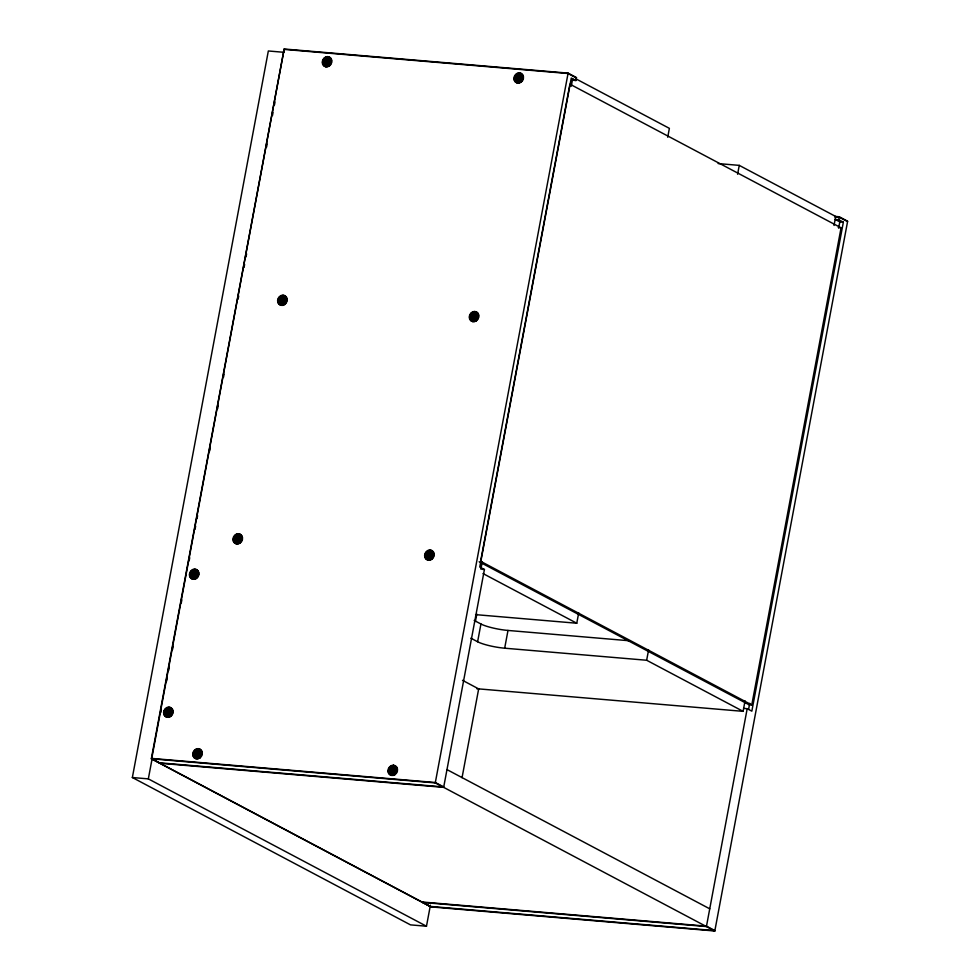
<?xml version="1.0" encoding="UTF-8"?>
<svg xmlns="http://www.w3.org/2000/svg" width="980" height="980" viewBox="0 0 980 980"><rect width="100%" height="100%" fill="white"/><g stroke="black" fill="none" stroke-linecap="round" stroke-linejoin="round"><path stroke-width="1.47" d="M430.416 905.165L426.471 926.223L410.498 924.875L132.361 777.52L268.336 50.972L284.298 52.332M834.691 216.384L839.248 216.764L847.639 221.211L714.8 931L430.857 906.88L151.324 758.789L284.163 49L568.106 73.12L576.485 77.567L575.934 80.519L572.381 80.213M284.163 49L151.679 758.814L431.212 906.904L422.833 902.47M426.471 926.223L148.335 778.88L152.28 757.81M160.72 712.693L161.284 709.679M166.637 681.1L167.2 678.087M168.609 670.565L169.16 667.564M172.541 649.507L173.105 646.506M181.275 602.884L181.839 599.87M189.152 560.756L189.716 557.755M195.069 529.176L195.632 526.162M197.041 518.641L197.593 515.639M209.708 450.947L210.271 447.946M217.585 408.832L218.148 405.818M223.501 377.239L224.065 374.238M238.14 299.023L238.704 296.009M244.045 267.43L244.608 264.429M246.017 256.907L246.58 253.894M266.572 147.098L267.136 144.085M272.477 115.505L273.04 112.492M274.449 104.97L275.013 101.969M170.177 709.348L169.638 708.246A4.177 3.577 -62.1 0 0 168.18 708.124L169.221 710.782A1.274 1.09 -62.1 0 1 167.874 711.921L164.75 711.039A4.177 3.577 -62.1 0 0 164.456 712.656L166.184 712.803A1.274 1.09 -62.1 0 1 167.053 714.126L166.698 716.049A4.177 3.577 -62.1 0 0 168.156 716.172L168.291 716.111M166.478 711.186A1.274 1.09 -62.1 0 0 167.825 710.047L168.18 708.124M194.077 578.114L193.979 578.151A4.177 3.577 -62.1 0 1 192.521 578.029L192.889 576.118A1.274 1.09 -62.1 0 0 192.007 574.782L190.279 574.635A4.177 3.577 -62.1 0 1 190.586 573.018L193.709 573.913A1.274 1.09 -62.1 0 0 195.044 572.773L194.003 570.115A4.177 3.577 -62.1 0 1 195.461 570.238L196 571.328M192.313 573.165A1.274 1.09 -62.1 0 0 193.648 572.026L194.003 570.115M168.156 716.172L168.511 714.249A1.274 1.09 -62.1 0 1 169.846 713.109L171.586 713.256A4.177 3.577 -62.1 0 0 171.88 711.639L170.153 711.492A1.274 1.09 -62.1 0 1 169.271 710.169L169.638 708.246M193.979 578.151L194.346 576.24A1.274 1.09 -62.1 0 1 195.682 575.101L197.409 575.248A4.177 3.577 -62.1 0 0 197.715 573.631L195.988 573.484A1.274 1.09 -62.1 0 1 195.106 572.149L195.461 570.238M167.372 715.731L168.45 714.861A1.274 1.09 -62.1 0 0 167.58 713.538L167.225 713.514A2.646 2.266 -62.1 0 1 167.531 711.897L167.874 711.921M194.555 577.367A2.646 2.266 -62.1 0 1 194.212 577.245L194.285 576.852A1.274 1.09 -62.1 0 0 193.403 575.529L192.007 574.782M160.071 763.261L151.753 758.422L435.341 782.518L443.732 786.952L160.144 762.869M198.487 755.85A1.482 1.262 -62.1 0 1 197.507 754.122A1.482 1.262 -62.1 0 1 199.344 753.081L201.071 753.179A4.177 3.577 -62.1 0 1 200.765 754.796L199.038 754.649A1.274 1.09 -62.1 0 0 197.703 755.788L197.335 757.712A4.177 3.577 -62.1 0 1 195.878 757.589L196.245 755.666A1.274 1.09 -62.1 0 0 195.363 754.343L193.636 754.196A4.177 3.577 -62.1 0 1 193.942 752.579L197.066 753.461A1.274 1.09 -62.1 0 0 198.401 752.322L197.36 749.663A4.177 3.577 -62.1 0 1 198.818 749.786L199.406 750.974L198.291 748.659M195.669 752.726A1.274 1.09 -62.1 0 0 197.005 751.587L197.36 749.663M238.507 533.745L239.659 536.085L239.034 534.884A4.177 3.577 -62.1 0 0 237.589 534.749L238.618 537.42A1.274 1.09 -62.1 0 1 237.282 538.547L234.159 537.665A4.177 3.577 -62.1 0 0 233.853 539.282L235.58 539.429A1.274 1.09 -62.1 0 1 236.462 540.752L236.107 542.675A4.177 3.577 -62.1 0 0 237.552 542.798L237.687 542.736M235.886 537.812A1.274 1.09 -62.1 0 0 237.221 536.673L237.589 534.749M282.84 303.935L282.203 304.229A4.177 3.577 -62.1 0 1 280.746 304.106L281.113 302.183A1.274 1.09 -62.1 0 0 280.231 300.86L278.504 300.713A4.177 3.577 -62.1 0 1 278.81 299.096L281.934 299.99A1.274 1.09 -62.1 0 0 283.269 298.851L282.228 296.193A4.177 3.577 -62.1 0 1 283.686 296.315L284.225 297.406M280.537 299.243A1.274 1.09 -62.1 0 0 281.873 298.104L282.228 296.193M327.32 58.518L327.92 60.282A1.274 1.09 -62.1 0 1 326.573 61.422L323.449 60.527A4.177 3.577 -62.1 0 0 323.143 62.144L324.882 62.291A1.274 1.09 -62.1 0 1 325.752 63.614L325.397 65.538A4.177 3.577 -62.1 0 0 326.855 65.66L327.871 65.966M325.176 60.674A1.274 1.09 -62.1 0 0 326.524 59.535L326.879 57.624A4.177 3.577 -62.1 0 1 328.337 57.747L328.876 58.837M199.834 755.09A1.482 1.262 -62.1 0 0 199.344 753.081A1.274 1.09 -62.1 0 1 198.462 751.709L198.818 749.786M237.552 542.798L237.92 540.874A1.274 1.09 -62.1 0 1 239.255 539.735L240.982 539.882A4.177 3.577 -62.1 0 0 241.288 538.265L239.561 538.13A1.274 1.09 -62.1 0 1 238.679 536.795L239.034 534.884M282.203 304.229L282.559 302.305A1.274 1.09 -62.1 0 1 283.906 301.179L285.633 301.326A4.177 3.577 -62.1 0 0 285.927 299.709L284.2 299.562A1.482 1.262 -62.1 0 0 282.411 300.554A1.482 1.262 -62.1 0 0 283.073 302.318M284.837 301.313A1.482 1.262 -62.1 0 0 284.127 299.574A1.274 1.09 -62.1 0 1 283.33 298.226L283.686 296.315M326.855 65.66L327.21 63.749A1.274 1.09 -62.1 0 1 328.545 62.61L330.272 62.757A4.177 3.577 -62.1 0 0 330.579 61.14L328.851 60.993A1.274 1.09 -62.1 0 1 327.969 59.658L328.337 57.747M196.233 757.418L197.642 756.401A1.274 1.09 -62.1 0 0 196.76 755.078L196.404 755.053A2.646 2.266 -62.1 0 1 196.711 753.436L197.066 753.461M236.658 542.418L237.858 541.499A1.274 1.09 -62.1 0 0 236.976 540.164L235.58 539.429M282.779 303.445A2.646 2.266 -62.1 0 1 282.436 303.322L282.51 302.93A1.274 1.09 -62.1 0 0 281.628 301.607L280.807 301.424M326.916 64.827L327.149 64.362A1.274 1.09 -62.1 0 0 326.279 63.039L323.143 62.144M200.949 755.029A2.646 2.266 -62.1 0 0 201.096 753.804L200.741 753.767A1.274 1.09 -62.1 0 1 199.859 752.444L199.932 752.052M430 557.13A1.482 1.262 -62.1 0 1 429.448 555.329A1.482 1.262 -62.1 0 1 431.176 554.423L432.952 554.558A4.177 3.577 -62.1 0 1 432.646 556.174L430.918 556.028A1.274 1.09 -62.1 0 0 429.583 557.154L429.216 559.078A4.177 3.577 -62.1 0 1 427.77 558.955L428.125 557.032A1.274 1.09 -62.1 0 0 427.243 555.709L425.516 555.562A4.177 3.577 -62.1 0 1 425.822 553.945L428.946 554.839A1.274 1.09 -62.1 0 0 430.281 553.7L430.355 553.308A2.646 2.266 -62.1 0 1 430.735 553.235M427.55 554.092A1.274 1.09 -62.1 0 0 428.885 552.953L429.252 551.042A4.177 3.577 -62.1 0 1 430.698 551.164L431.237 552.255M474.896 314.507L474.933 315.131A1.274 1.09 -62.1 0 1 473.597 316.271L470.461 315.376A4.177 3.577 -62.1 0 0 470.167 316.993L471.895 317.14A1.274 1.09 -62.1 0 1 472.764 318.463L472.409 320.387A4.177 3.577 -62.1 0 0 473.867 320.509L474.222 318.598A1.274 1.09 -62.1 0 1 475.57 317.459L477.297 317.606A4.177 3.577 -62.1 0 0 477.591 315.989L475.863 315.842A1.482 1.262 -62.1 0 0 474.1 316.76A1.482 1.262 -62.1 0 0 474.822 318.635M472.189 315.523A1.274 1.09 -62.1 0 0 473.536 314.384L473.891 312.473A4.177 3.577 -62.1 0 1 475.349 312.596L475.888 313.686M518.824 81.806L518.518 81.94A4.177 3.577 -62.1 0 1 517.06 81.818L517.416 79.907A1.274 1.09 -62.1 0 0 516.534 78.572L514.806 78.424A4.177 3.577 -62.1 0 1 515.113 76.808L518.236 77.702A1.274 1.09 -62.1 0 0 519.584 76.562L519.167 75.178M516.84 76.955A1.274 1.09 -62.1 0 0 518.175 75.815L518.543 73.904A4.177 3.577 -62.1 0 1 520 74.027L519.633 75.938A1.274 1.09 -62.1 0 0 520.515 77.273L522.242 77.42A4.177 3.577 -62.1 0 1 521.936 79.037L520.209 78.89A1.274 1.09 -62.1 0 0 518.873 80.029L518.518 81.94M431.849 556.162A1.482 1.262 -62.1 0 0 431.176 554.423A1.274 1.09 -62.1 0 1 430.343 553.075L430.698 551.164M475.349 312.596L474.994 314.507A1.274 1.09 -62.1 0 0 475.863 315.842A1.482 1.262 -62.1 0 1 476.305 317.986A1.482 1.262 -62.1 0 1 476.733 317.52M392.637 774.249L392.551 774.286A4.177 3.577 -62.1 0 1 391.094 774.163L391.449 772.252A1.274 1.09 -62.1 0 0 390.579 770.917L388.852 770.77A4.177 3.577 -62.1 0 1 389.146 769.153L392.27 770.047A1.274 1.09 -62.1 0 0 393.617 768.908L392.613 766.311L392.221 768.161A1.274 1.09 -62.1 0 1 390.873 769.3M392.551 774.286L392.907 772.375A1.274 1.09 -62.1 0 1 394.254 771.236L395.981 771.383A4.177 3.577 -62.1 0 0 396.275 769.766L394.548 769.619A1.274 1.09 -62.1 0 1 393.678 768.283L394.034 766.372A4.177 3.577 -62.1 0 0 392.576 766.25M396.386 771.334A3.565 3.05 -62.1 0 1 396.202 771.823A2.646 2.266 -62.1 0 0 396.3 770.39L395.945 770.354A1.274 1.09 -62.1 0 1 395.075 769.031L395.148 768.639M714.8 931L435.267 782.91L568.106 73.12M480.874 569.184L482.283 561.663M571.254 86.24L572.663 78.743M575.934 80.519L571.279 78.057L479.771 567.016L484.426 569.49L443.658 787.357L159.716 763.236M475.398 621.504L476.807 613.995M745.045 700.872L743.085 711.345L646.653 660.251L504.676 648.197A20.384 3.614 10.6 0 1 477.615 641.753L480.935 624.003L474.185 620.438M462.046 777.679L478.669 688.891L462.499 680.316M504.676 648.197L507.995 630.446L630.336 640.846M475.57 614.632L576.767 623.231L578.702 612.88M667.723 137.225L669.377 128.356L575.615 78.682M646.653 660.251L648.589 649.899M737.597 174.244L739.263 165.375L718.12 163.574M834.017 225.449L835.707 216.47L739.263 165.375M743.636 708.393L747.189 708.687L706.421 926.553L422.478 902.433M747.189 708.687L751.844 711.162L843.351 222.191L838.696 219.728L839.248 216.764M748.585 709.348L749.712 703.334M838.684 227.911L839.811 221.897L835.144 219.422L838.696 219.728M751.783 704.939L841.073 227.801L569.919 84.158L480.629 561.295L751.783 704.939L748.941 704.694L479.147 561.76M327.026 65.513L325.924 66.665M282.142 304.511L281.272 305.233M518.457 82.222L517.587 82.945M474.884 320.815L474.038 320.362L472.936 321.514M325.593 62.708L323.755 64.276L326.989 63.455L324.882 62.291M328.141 60.564L329.966 58.996L329.537 61.299M517.244 79L515.419 80.556L518.653 79.748L516.534 78.572M517.942 80.323L518.653 79.735M521.887 76.979L521.188 77.579L521.887 76.93M280.942 301.276L279.104 302.845L282.338 302.024L280.231 300.86M284.886 299.868L285.584 299.268M472.605 317.557L470.768 319.125L474.002 318.316L471.895 317.14M473.303 318.892L474.002 318.304M477.248 315.548L476.55 316.148L476.978 313.845L475.153 315.413L477.615 316.613A2.646 2.266 -62.1 0 1 477.407 318.035M238.851 537.702L240.676 536.134L240.811 536.979M240.933 537.849L240.247 538.449L238.838 537.702M166.894 713.22L165.057 714.788L168.291 713.955L166.184 712.803M194.248 756.327L196.086 754.759L194.248 756.327L197.482 755.507L195.363 754.343M200.741 753.767L198.621 752.603L200.459 751.048L200.03 753.351M198.634 752.615L200.459 751.048M432.596 554.129L431.911 554.729L430.502 553.982L432.339 552.414L432.499 553.394M391.29 771.346L389.464 772.914L392.686 772.093L390.579 770.917M395.234 769.937L395.675 767.634L393.838 769.19L395.945 770.354M329.55 64.337L328.9 64.717L327.7 62.892M284.911 302.906L284.249 303.286L283.061 301.46M476.574 319.186L475.913 319.566L474.724 317.74M196.686 576.828L196.037 577.208L194.824 575.395M431.923 557.755L431.274 558.135L430.061 556.322M170.202 715.229L170.851 714.837M395.259 772.963L394.597 773.342L393.397 771.53M327.026 64.778L327.075 64.754A2.646 2.266 -62.1 0 0 327.786 64.95M518.739 81.034L517.942 81.413M237.736 541.916L237.785 541.891A2.646 2.266 -62.1 0 0 238.679 542.087M282.326 303.371L281.26 303.874M194.101 577.293L192.925 577.857M473.23 320.007L474.1 319.603A2.646 2.266 -62.1 0 0 474.798 319.799M393.372 773.918L392.772 774.188M428.505 558.612L429.448 558.171A2.646 2.266 -62.1 0 0 429.791 558.294M519.033 81.708L518.947 81.744A3.565 3.05 -62.1 0 1 516.644 80.556M237.993 542.601L237.785 542.7A3.565 3.05 -62.1 0 1 235.47 540.997M197.519 757.626L197.605 757.589A3.565 3.05 -62.1 0 1 195.143 753.473A3.565 3.05 -62.1 0 1 199.454 750.803M391.228 774.102L392.784 773.379A2.646 2.266 -62.1 0 0 393.482 773.575M198.217 574.795L198.524 574.513M172.321 712.815L172.688 712.534M284.445 49.429L568.033 73.512L576.412 77.959M323.449 60.527L326.573 61.422M328.129 60.552L330.603 61.765A2.646 2.266 -62.1 0 1 330.382 63.186A3.565 3.05 -62.1 0 0 330.75 62.45M515.113 76.808L518.236 77.702M521.777 76.244L521.63 75.276L519.792 76.844L522.266 78.045A2.646 2.266 -62.1 0 1 522.23 78.853M516.913 79.074L517.93 79.319A1.274 1.09 -62.1 0 1 518.812 80.642L517.416 79.907M520.564 80.997L519.363 79.172L520.76 79.919A1.274 1.09 -62.1 0 1 521.605 79.625L521.96 79.662M834.605 216.776L839.174 217.168L847.565 221.603M839.811 221.897L843.351 222.191M838.231 227.556L841.073 227.801M278.81 299.096L281.934 299.99M470.461 315.376L473.597 316.271M470.167 316.993L473.291 317.888A1.274 1.09 -62.1 0 1 474.173 319.211L472.764 318.463M234.159 537.665L237.282 538.547M425.822 553.945L428.946 554.839M235.641 539.833L236.976 540.164M427.721 556.248L428.64 556.456A1.274 1.09 -62.1 0 1 429.522 557.779L428.125 557.032M482.062 569.282L484.426 569.49M190.586 573.018L193.709 573.913M190.279 574.635L193.403 575.529M476.746 688.72L743.085 711.345M171.39 710.329L171.267 709.495L169.442 711.064L171.904 712.264A2.646 2.266 -62.1 0 1 171.598 713.881L171.255 713.857A1.274 1.09 -62.1 0 0 170.716 713.942M392.27 770.047L391.927 770.011A2.646 2.266 -62.1 0 0 391.62 771.628L391.976 771.664A1.274 1.09 -62.1 0 1 392.845 772.987L391.449 772.252M151.324 758.789L435.267 782.91M132.361 777.52L148.335 778.88M422.907 902.078L706.494 926.161L714.873 930.608L431.286 906.512M517.795 77.641L517.881 77.665A2.646 2.266 -62.1 0 0 517.587 79.282L517.587 79.282M391.829 769.986L389.146 769.153M391.535 771.603L388.852 770.77M516.264 78.878L514.806 78.424M278.504 300.713L280.611 301.362M427.415 556.15L425.516 555.562M235.2 539.698L233.853 539.282M166.955 711.713L164.75 711.039M166.649 713.33L164.456 712.656M196.147 753.253L193.942 752.579M195.841 754.87L193.636 754.196M518.175 75.815L519.584 76.562M521.85 78.204L522.732 78.669M520.209 78.89L521.605 79.625M326.524 59.535L327.92 60.282M330.187 61.924L330.774 62.23A1.482 1.262 -62.1 0 0 330.395 62.242M328.545 62.61L329.942 63.345M325.752 63.614L327.149 64.362M473.536 314.384L474.933 315.131M475.57 317.459L476.966 318.194M283.33 298.226L284.727 298.974M281.873 298.104L283.269 298.851M281.113 302.183L282.51 302.93M483.005 573.557L576.767 623.231M430.171 550.025L430.685 552.034A3.565 3.05 -62.1 0 0 426.863 556.101M428.885 552.953L430.281 553.7M430.894 554.374L432.646 555.293M429.791 554.545L427.194 551.985L429.791 554.545M425.908 554.778L427.942 555.856M427.243 555.709L428.64 556.456M470.866 638.176L477.615 641.753M237.221 536.673L238.618 537.42M239.23 538.094L241.57 539.318A1.482 1.262 -62.1 0 0 240.063 540.446M239.255 539.735L240.651 540.482M234.245 538.498L236.278 539.576M236.462 540.752L237.858 541.499M194.689 570.434L195.559 570.899M193.648 572.026L195.044 572.773M195.988 573.484L197.384 574.219A1.274 1.09 -62.1 0 1 196.502 572.896M196.674 574.978L197.433 575.628M195.682 575.101L197.078 575.836M192.889 576.118L194.285 576.852M446.978 769.606L709.74 908.815M393.507 765.245L394.438 767.463M393.678 768.283L395.075 769.031M392.221 768.161L393.617 768.908M394.23 769.582L396.41 770.733M389.232 769.986L390.983 770.905M168.854 708.454L170.018 709.067A3.565 3.05 -62.1 0 0 167.09 710.071M167.825 710.047L169.221 710.782M168.732 711.627L166.135 709.067L168.732 711.627L168.266 710.941M170.851 712.999L171.574 713.379M169.846 713.109L171.255 713.857M167.053 714.126L168.45 714.861M198.462 751.709L199.859 752.444M197.005 751.587L198.401 752.322M199.014 752.995L201.059 754.073M197.911 753.167L195.314 750.607M194.028 753.399L197.519 755.249M196.245 755.666L197.642 756.401M281.652 298.41L282.779 299.696L280.182 297.124L281.223 298.03M280.182 297.136L282.326 298.998M195.302 750.619L197.911 753.179M238.41 540.041L239.598 541.854M198.181 754.943L199.381 756.768M169.001 713.403L170.202 715.229M473.891 312.473L474.259 313.208M326.879 57.624L327.296 58.469M429.277 551.103L430.171 552.916M394.034 766.372L394.573 767.463M474.969 314.666L475.006 314.739A2.646 2.266 -62.1 0 1 475.753 314.666M327.957 59.817L327.994 59.89A2.646 2.266 -62.1 0 1 328.741 59.817M283.306 298.386L283.343 298.459A2.646 2.266 -62.1 0 1 284.629 298.508M285.474 298.533L285.315 297.565L283.49 299.133L285.609 300.296A1.274 1.09 -62.1 0 1 284.702 299.353M197.25 572.455L197.103 571.487L195.265 573.055L196.662 573.79L197.299 572.786M171.5 710.978L170.839 711.811A3.822 3.271 -62.1 0 0 169.944 713.06M475.949 316.944A3.822 3.271 -62.1 0 1 476.672 316.148M283.882 301.362A3.822 3.271 -62.1 0 1 284.139 300.885M430.894 556.211A3.822 3.271 -62.1 0 1 431.151 555.734M239.488 539.453A3.822 3.271 -62.1 0 1 239.978 538.804M328.778 62.316A3.822 3.271 -62.1 0 1 329.28 61.667M195.914 574.807A3.822 3.271 -62.1 0 1 196.796 573.79M394.634 770.721A3.822 3.271 -62.1 0 1 395.357 769.925M199.418 754.135A3.822 3.271 -62.1 0 1 200.153 753.338M507.995 630.446A20.384 3.614 10.6 0 1 480.935 624.003M477.236 314.519A3.565 3.05 -62.1 0 1 477.738 315.572M477.762 317.3A3.565 3.05 -62.1 0 1 477.53 318.047M474.724 320.338A3.565 3.05 -62.1 0 1 471.552 316.773A3.565 3.05 -62.1 0 1 475.778 313.539M472.936 317.851A2.646 2.266 -62.1 0 1 473.242 316.234M477.26 316.577A1.274 1.09 -62.1 0 1 476.39 315.254M475.521 317.042A3.565 3.05 -62.1 0 1 476.733 315.793M282.828 304.082A3.565 3.05 -62.1 0 1 280.611 303.2M279.851 301.252A3.565 3.05 -62.1 0 1 280.868 298.41M281.848 297.614A3.565 3.05 -62.1 0 1 283.661 297.185M281.272 301.571A2.646 2.266 -62.1 0 1 281.579 299.954M285.009 301.313A1.482 1.262 -62.1 0 1 285.658 300.836M283.722 300.983A3.565 3.05 -62.1 0 1 283.992 300.542M429.62 558.943A3.565 3.05 -62.1 0 1 427.782 558.22M432.621 555.146A1.274 1.09 -62.1 0 1 431.727 554.202M428.285 556.42A2.646 2.266 -62.1 0 1 428.591 554.803M432.021 556.162A1.482 1.262 -62.1 0 1 432.67 555.685M430.747 555.832A3.565 3.05 -62.1 0 1 431.004 555.391M241.362 537.628A3.565 3.05 -62.1 0 1 241.105 540.568M235.2 539.563A3.565 3.05 -62.1 0 1 235.764 537.616M236.584 536.611A3.565 3.05 -62.1 0 1 239.684 535.889M240.076 537.542A1.274 1.09 -62.1 0 0 240.958 538.865L241.313 538.89A2.646 2.266 -62.1 0 1 241.007 540.507M236.633 540.139A2.646 2.266 -62.1 0 1 236.927 538.522M238.691 537.028A2.646 2.266 -62.1 0 1 239.635 536.979M238.606 540.936A1.482 1.262 -62.1 0 1 237.797 539.049A1.482 1.262 -62.1 0 1 239.757 538.265A1.482 1.262 -62.1 0 1 239.855 540.433M239.083 539.539A3.565 3.05 -62.1 0 1 239.843 538.535M522.389 77.004A3.565 3.05 -62.1 0 1 522.34 78.988M516.166 78.963A3.565 3.05 -62.1 0 1 520.417 74.97M521.911 78.008A1.274 1.09 -62.1 0 1 521.005 76.967M519.841 80.091A1.482 1.262 -62.1 0 1 518.714 78.265A1.482 1.262 -62.1 0 1 520.833 77.506A1.482 1.262 -62.1 0 1 520.503 79.858M520.956 79.895A1.482 1.262 -62.1 0 1 522.793 78.522M519.927 78.915A3.565 3.05 -62.1 0 1 520.307 78.253M330.223 59.67A3.565 3.05 -62.1 0 1 330.726 60.723M327.712 65.489A3.565 3.05 -62.1 0 1 324.539 61.924A3.565 3.05 -62.1 0 1 328.753 58.69M325.924 63.002A2.646 2.266 -62.1 0 1 326.23 61.385M330.248 61.728A1.274 1.09 -62.1 0 1 329.366 60.405M327.81 63.786A1.482 1.262 -62.1 0 1 327.099 61.887A1.482 1.262 -62.1 0 1 329.023 61.115A1.482 1.262 -62.1 0 1 329.219 63.222M329.39 63.21A1.482 1.262 -62.1 0 1 329.795 62.598M328.496 62.193A3.565 3.05 -62.1 0 1 329.133 61.409M395.92 768.295A3.565 3.05 -62.1 0 1 396.422 769.349M393.409 774.114A3.565 3.05 -62.1 0 1 390.236 770.55A3.565 3.05 -62.1 0 1 394.462 767.316M393.691 768.516A2.646 2.266 -62.1 0 1 394.438 768.442M393.507 772.412A1.482 1.262 -62.1 0 1 392.784 770.537A1.482 1.262 -62.1 0 1 394.671 769.717A1.482 1.262 -62.1 0 1 394.977 771.762M395.136 771.738A1.482 1.262 -62.1 0 1 395.418 771.297M394.205 770.819A3.565 3.05 -62.1 0 1 395.418 769.57M200.949 752.101A3.565 3.05 -62.1 0 1 201.096 754.992M198.462 757.001A2.646 2.266 -62.1 0 1 197.568 756.793M198.475 751.93A2.646 2.266 -62.1 0 1 199.418 751.88M199.969 755.053A1.482 1.262 -62.1 0 1 200.435 754.502M198.56 755.151A3.565 3.05 -62.1 0 1 200.41 752.861M194.493 578.016A3.565 3.05 -62.1 0 1 192.631 577.367M191.713 575.787A3.565 3.05 -62.1 0 1 195.559 571.12M193.048 575.493A2.646 2.266 -62.1 0 1 193.354 573.876M195.118 572.381A2.646 2.266 -62.1 0 1 195.498 572.308M194.493 576.032A1.482 1.262 -62.1 0 1 194.444 574.023A1.482 1.262 -62.1 0 1 196.319 573.729A1.482 1.262 -62.1 0 1 196.319 575.75M196.49 575.799A1.482 1.262 -62.1 0 1 197.433 574.758M195.632 574.684A3.565 3.05 -62.1 0 1 197.482 573.104M172.014 713.085A3.565 3.05 -62.1 0 1 171.757 713.82M167.776 715.914A3.565 3.05 -62.1 0 1 166.024 714.261M165.804 713.06A3.565 3.05 -62.1 0 1 166.294 711.088M169.087 715.449A2.646 2.266 -62.1 0 1 168.376 715.253M169.295 710.39A2.646 2.266 -62.1 0 1 170.042 710.329M171.549 712.24A1.274 1.09 -62.1 0 1 170.655 711.002M169.062 714.273A1.482 1.262 -62.1 0 1 168.462 712.276A1.482 1.262 -62.1 0 1 170.459 711.725A1.482 1.262 -62.1 0 1 170.349 713.918M170.63 713.906A1.482 1.262 -62.1 0 1 171.978 712.693M169.675 712.913A3.565 3.05 -62.1 0 1 171.88 711.039M192.717 575.211L190.892 576.767L194.114 575.946L192.717 575.211M236.303 539.858L234.465 541.426L237.699 540.593L236.303 539.858M427.966 556.138L426.129 557.706L429.363 556.873L427.966 556.138M519.094 77.395L516.497 74.835L519.094 77.408M327.43 61.115L324.833 58.555L327.43 61.128M474.455 315.964L471.846 313.404L474.443 315.977M238.14 538.253L235.531 535.705L238.128 538.265M194.555 573.619L191.958 571.058L194.555 573.619M393.127 769.753L390.53 767.193L393.115 769.753M475.325 319.615A3.822 3.271 -62.1 0 0 475.815 313.196A3.822 3.271 -62.1 0 0 470.498 316.663A3.822 3.271 -62.1 0 0 475.325 319.615M283.661 303.335A3.822 3.271 -62.1 0 0 284.151 296.916A3.822 3.271 -62.1 0 0 278.835 300.382A3.822 3.271 -62.1 0 0 283.661 303.335M430.685 558.184A3.822 3.271 -62.1 0 0 431.176 551.765A3.822 3.271 -62.1 0 0 425.847 555.231A3.822 3.271 -62.1 0 0 430.685 558.184M239.022 541.903A3.822 3.271 -62.1 0 0 239.512 535.484A3.822 3.271 -62.1 0 0 234.183 538.951A3.822 3.271 -62.1 0 0 239.022 541.903M519.976 81.046A3.822 3.271 -62.1 0 0 520.466 74.627A3.822 3.271 -62.1 0 0 515.137 78.094A3.822 3.271 -62.1 0 0 519.976 81.046M328.312 64.766A3.822 3.271 -62.1 0 0 328.802 58.347A3.822 3.271 -62.1 0 0 323.474 61.814A3.822 3.271 -62.1 0 0 328.312 64.766M195.559 577.183A3.822 3.271 -62.1 0 0 195.829 570.777A3.822 3.271 -62.1 0 0 190.598 574.439A3.822 3.271 -62.1 0 0 195.559 577.183M169.724 715.192A3.822 3.271 -62.1 0 0 170.006 708.797A3.822 3.271 -62.1 0 0 164.775 712.448A3.822 3.271 -62.1 0 0 169.724 715.192M394.009 773.392A3.822 3.271 -62.1 0 0 394.499 766.973A3.822 3.271 -62.1 0 0 389.17 770.439A3.822 3.271 -62.1 0 0 394.009 773.392M198.805 756.805A3.822 3.271 -62.1 0 0 199.295 750.398A3.822 3.271 -62.1 0 0 193.967 753.853A3.822 3.271 -62.1 0 0 198.805 756.805M476.403 320.815A5.194 4.447 -62.1 0 0 476.721 312.106A5.194 4.447 -62.1 0 0 469.628 317.14A5.194 4.447 -62.1 0 0 476.403 320.815M476.035 320.607A5.194 4.447 -62.1 0 0 476.341 311.91A5.194 4.447 -62.1 0 0 469.261 316.944A5.194 4.447 -62.1 0 0 476.035 320.607M284.751 304.523A5.194 4.447 -62.1 0 0 285.058 295.825A5.194 4.447 -62.1 0 0 277.977 300.86A5.194 4.447 -62.1 0 0 284.751 304.523M284.372 304.327A5.194 4.447 -62.1 0 0 284.678 295.629A5.194 4.447 -62.1 0 0 277.597 300.664A5.194 4.447 -62.1 0 0 284.372 304.327M431.764 559.372A5.194 4.447 -62.1 0 0 432.07 550.674A5.194 4.447 -62.1 0 0 424.989 555.709A5.194 4.447 -62.1 0 0 431.764 559.372M431.384 559.176A5.194 4.447 -62.1 0 0 431.69 550.478A5.194 4.447 -62.1 0 0 424.61 555.513A5.194 4.447 -62.1 0 0 431.384 559.176M240.1 543.091A5.194 4.447 -62.1 0 0 240.406 534.394A5.194 4.447 -62.1 0 0 233.326 539.429A5.194 4.447 -62.1 0 0 240.1 543.091M239.733 542.896A5.194 4.447 -62.1 0 0 240.039 534.198A5.194 4.447 -62.1 0 0 232.946 539.233A5.194 4.447 -62.1 0 0 239.733 542.896M521.054 82.247A5.194 4.447 -62.1 0 0 521.36 73.549A5.194 4.447 -62.1 0 0 514.279 78.572A5.194 4.447 -62.1 0 0 521.054 82.247M520.686 82.038A5.194 4.447 -62.1 0 0 520.993 73.341A5.194 4.447 -62.1 0 0 513.912 78.376A5.194 4.447 -62.1 0 0 520.686 82.038M329.39 65.966A5.194 4.447 -62.1 0 0 329.697 57.257A5.194 4.447 -62.1 0 0 322.616 62.291A5.194 4.447 -62.1 0 0 329.39 65.966M329.023 65.758A5.194 4.447 -62.1 0 0 329.329 57.061A5.194 4.447 -62.1 0 0 322.249 62.095A5.194 4.447 -62.1 0 0 329.023 65.758M395.087 774.592A5.194 4.447 -62.1 0 0 395.393 765.895A5.194 4.447 -62.1 0 0 388.313 770.917A5.194 4.447 -62.1 0 0 395.087 774.592M394.72 774.384A5.194 4.447 -62.1 0 0 395.026 765.686A5.194 4.447 -62.1 0 0 387.945 770.721A5.194 4.447 -62.1 0 0 394.72 774.384M199.883 758.005A5.194 4.447 -62.1 0 0 200.19 749.308A5.194 4.447 -62.1 0 0 193.109 754.343A5.194 4.447 -62.1 0 0 199.883 758.005M199.504 757.81A5.194 4.447 -62.1 0 0 199.81 749.112A5.194 4.447 -62.1 0 0 192.729 754.135A5.194 4.447 -62.1 0 0 199.504 757.81M196.527 578.457A5.194 4.447 -62.1 0 0 196.833 569.76A5.194 4.447 -62.1 0 0 189.753 574.782A5.194 4.447 -62.1 0 0 196.527 578.457M196.147 578.249A5.194 4.447 -62.1 0 0 196.453 569.552A5.194 4.447 -62.1 0 0 189.373 574.586A5.194 4.447 -62.1 0 0 196.147 578.249M170.692 716.466A5.194 4.447 -62.1 0 0 170.998 707.768A5.194 4.447 -62.1 0 0 163.917 712.803A5.194 4.447 -62.1 0 0 170.692 716.466M170.324 716.27A5.194 4.447 -62.1 0 0 170.63 707.572A5.194 4.447 -62.1 0 0 163.55 712.607A5.194 4.447 -62.1 0 0 170.324 716.27"/></g></svg>
